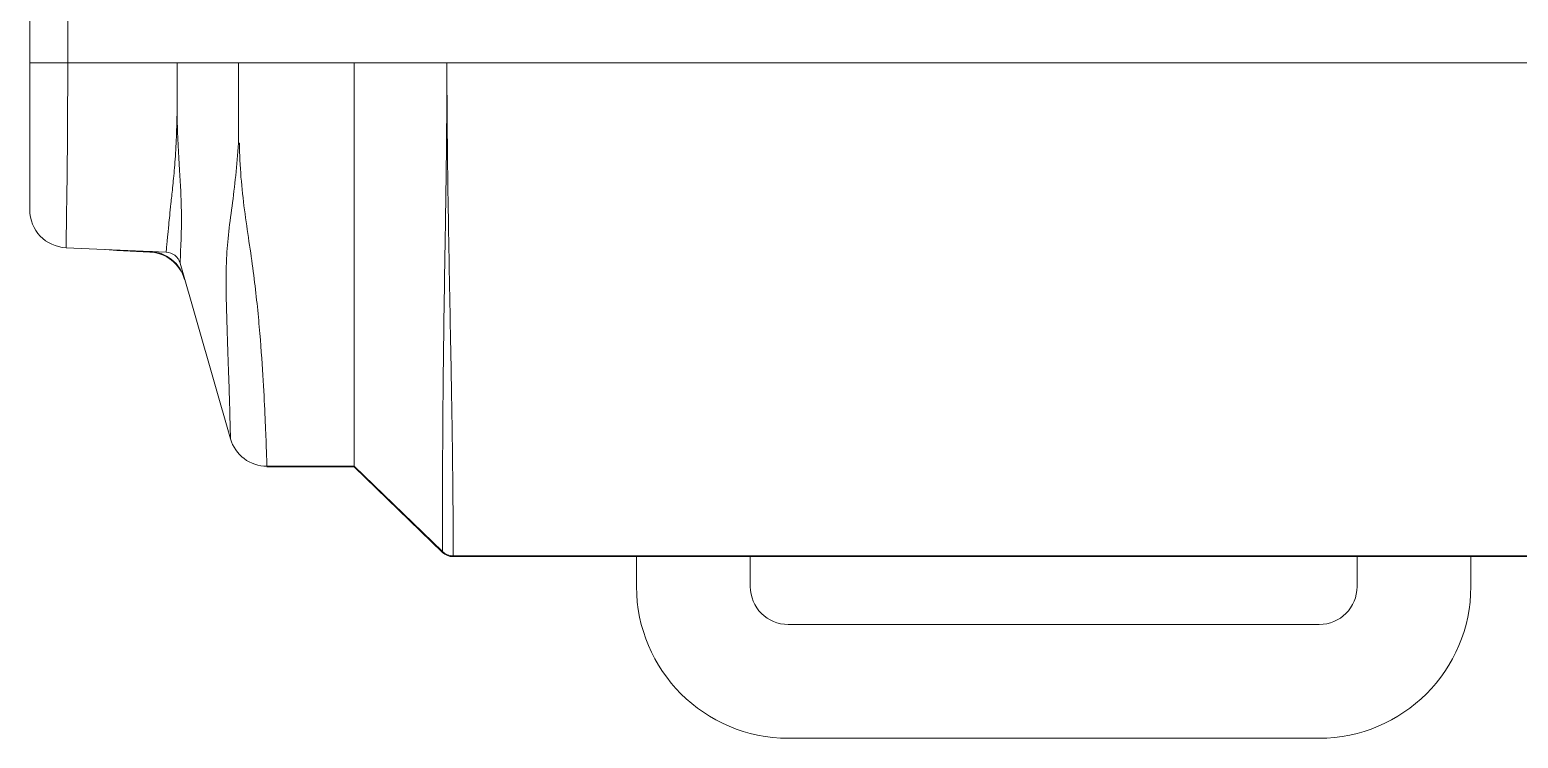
# Model space of a CAD drawing. Extents: x 222 to 1672, y 144 to 807.
# Drawn here: x 446.96 to 466.59, y 371.67 to 381.01 of the extents above; entities that cross this region are included whole.
import ezdxf

# ---------------------------------------------------------------- set-up
doc = ezdxf.new("R2010")
doc.units = 0
doc.header["$LTSCALE"] = 2
doc.header["$MEASUREMENT"] = 0
doc.layers.get('0').update_dxf_attribs({"linetype": 'CONTINUOUS'})

msp = doc.modelspace()

# ---------------------------------------------------------------- linework, layer by layer
at = {"linetype": 'Continuous', "lineweight": 5}
for p, q in [((446.96272, 380.57686), (446.96272, 476.57686)), ((447.46272, 476.57686), (447.46272, 380.57686)), ((447.46272, 380.57686), (446.96272, 380.57686)), ((447.46272, 380.57686), (448.90462, 380.57686)), ((449.71272, 380.57686), (448.90462, 380.57686)), ((451.23894, 380.57686), (449.71272, 380.57686)), ((452.46272, 380.57686), (451.23894, 380.57686)), ((468.46272, 380.57686), (452.46272, 380.57686)), ((448.90122, 379.87629), (448.90462, 379.87627)), ((449.71272, 379.51797), (449.72836, 379.51788)), ((448.76078, 378.08312), (447.44091, 378.14075)), ((447.9601, 378.11808), (448.11038, 378.10199)), ((448.11038, 378.10199), (448.54501, 378.08302)), ((449.60887, 375.62084), (448.94431, 377.93844)), ((451.23894, 375.25866), (450.0895, 375.25866)), ((450.0895, 375.24913), (451.23894, 375.24913)), ((452.4046, 374.13299), (451.23894, 375.25866)), ((451.23894, 375.24913), (452.4046, 374.12347)), ((468.38192, 374.07686), (452.54353, 374.07686)), ((452.54353, 374.06733), (455.96272, 374.06733)), ((454.96272, 374.06733), (454.96272, 373.67256)), ((455.96272, 374.06733), (455.96272, 374.07686)), ((455.96272, 374.06733), (464.96272, 374.06733)), ((456.46272, 373.67256), (456.46272, 374.06733)), ((464.46272, 374.06733), (464.46272, 373.67256)), ((464.96272, 374.06733), (464.96272, 374.07686)), ((464.96272, 374.06733), (468.38192, 374.06733)), ((465.96272, 373.67256), (465.96272, 374.06733)), ((463.96272, 373.17256), (456.96272, 373.17256)), ((456.96272, 371.67256), (463.96272, 371.67256))]:
    msp.add_line(p, q, dxfattribs=at)
for centre, radius, start, end in [((447.46272, 378.64027), 0.5, 180, 267.5), ((448.5232, 377.58349), 0.5, 16, 87.5), ((452.54353, 374.26733), 0.2, 226, 270), ((456.96272, 373.67257), 2, 180, 270), ((456.96272, 373.67257), 0.5, 180, 270), ((463.96272, 373.67257), 2, 270, 0), ((463.96272, 373.67257), 0.5, 270, 0)]:
    msp.add_arc(centre, radius, start, end, dxfattribs=at)
for points, knots in [([(446.96272, 378.64027), (446.96272, 378.64027), (446.96272, 378.64995), (446.96272, 378.70481), (446.96272, 378.74859), (446.96272, 378.87479), (446.96272, 378.92731), (446.96272, 379.03528), (446.96272, 379.07613), (446.96272, 379.17291), (446.96272, 379.22924), (446.96272, 379.36377), (446.96272, 379.44393), (446.96272, 379.63166), (446.96272, 379.74142), (446.96272, 379.97052), (446.96272, 380.09073), (446.96272, 380.33309), (446.96272, 380.45484), (446.96272, 380.57686)], [0, 0, 0, 0, 0.25, 0.25, 0.5, 0.5, 0.625, 0.625, 0.6875, 0.6875, 0.75, 0.75, 0.8125, 0.8125, 0.875, 0.875, 0.9375, 0.9375, 1, 1, 1, 1]), ([(447.46272, 380.57686), (447.46272, 380.30051), (447.46247, 380.02005), (447.46048, 379.62603), (447.45951, 379.49731), (447.4572, 379.26314), (447.45587, 379.15707), (447.45208, 378.87431), (447.45, 378.73975), (447.44691, 378.53237), (447.4458, 378.45813), (447.44316, 378.28225), (447.44226, 378.22489), (447.44112, 378.15285), (447.44091, 378.14075), (447.44091, 378.14075)], [0, 0, 0, 0, 0.125, 0.125, 0.1875, 0.1875, 0.25, 0.25, 0.375, 0.375, 0.5, 0.5, 0.75, 0.75, 1, 1, 1, 1]), ([(448.90462, 379.87627), (448.90462, 379.9702), (448.90462, 380.20299), (448.90462, 380.43813), (448.90462, 380.57686)], [0.894127815, 0.894127815, 0.894127815, 0.894127815, 0.9375, 1, 1, 1, 1]), ([(452.4046, 374.13299), (452.40459, 374.13388), (452.40458, 374.13564), (452.40448, 374.15077), (452.40429, 374.1762), (452.40414, 374.21354), (452.40361, 374.25799), (452.40424, 374.32832), (452.40512, 374.45787), (452.40463, 374.74217), (452.40532, 375.26423), (452.40966, 376.04963), (452.42128, 377.09526), (452.43672, 378.06861), (452.44998, 378.90033), (452.45703, 379.4734), (452.46173, 380.02277), (452.4624, 380.39668), (452.46272, 380.57686)], [0, 0, 0, 0, 0.02952148, 0.05904511, 0.08855028, 0.11802791, 0.14748184, 0.16649539, 0.22088304, 0.29391325, 0.39285928, 0.51131467, 0.61775545, 0.76241678, 0.82713473, 0.88249141, 0.94337408, 1, 1, 1, 1]), ([(452.46272, 380.57686), (452.46287, 380.45945), (452.46318, 380.21721), (452.46548, 379.84353), (452.46943, 379.41346), (452.47603, 378.90225), (452.48793, 378.13162), (452.50636, 377.15205), (452.52365, 376.24078), (452.53438, 375.59036), (452.53962, 375.11575), (452.54273, 374.76299), (452.54566, 374.53405), (452.54444, 374.33014), (452.544, 374.22209), (452.54367, 374.16056), (452.54362, 374.1415), (452.54358, 374.1195), (452.54355, 374.09802), (452.54353, 374.0805), (452.54353, 374.07815), (452.54353, 374.07686)], [0, 0, 0, 0, 0.03665758, 0.07563307, 0.11672255, 0.17117676, 0.23597611, 0.36011116, 0.4861572, 0.54883192, 0.61370832, 0.69629979, 0.74184824, 0.77558872, 0.87075785, 0.87946032, 0.89286953, 0.91122511, 0.93486854, 0.96426016, 1, 1, 1, 1]), ([(448.76078, 378.08312), (448.76078, 378.08312), (448.76155, 378.09345), (448.76677, 378.15102), (448.77066, 378.19698), (448.78289, 378.32434), (448.78788, 378.37668), (448.7984, 378.48155), (448.80253, 378.52097), (448.81233, 378.61263), (448.81784, 378.66505), (448.83047, 378.78468), (448.83769, 378.85215), (448.85368, 379.00853), (448.86287, 379.0971), (448.8789, 379.29221), (448.88544, 379.4009), (448.89835, 379.63074), (448.90071, 379.7524), (448.90122, 379.87629)], [0, 0, 0, 0, 0.25, 0.25, 0.5, 0.5, 0.625, 0.625, 0.6875, 0.6875, 0.75, 0.75, 0.8125, 0.8125, 0.875, 0.875, 0.9375, 0.9375, 1, 1, 1, 1]), ([(448.90462, 379.87627), (448.90801, 379.75175), (448.91309, 379.62979), (448.92201, 379.39756), (448.93016, 379.28681), (448.943, 379.08355), (448.94831, 378.98916), (448.95661, 378.81895), (448.95919, 378.74371), (448.9622, 378.60892), (448.96263, 378.54903), (448.96212, 378.44377), (448.96136, 378.39829), (448.959, 378.27719), (448.95692, 378.21656), (448.95105, 378.06923), (448.94835, 378.01606), (448.94487, 377.95011), (448.94431, 377.93844), (448.94431, 377.93844)], [0, 0, 0, 0, 0.0625, 0.0625, 0.125, 0.125, 0.1875, 0.1875, 0.25, 0.25, 0.3125, 0.3125, 0.375, 0.375, 0.5, 0.5, 0.75, 0.75, 1, 1, 1, 1]), ([(449.60887, 375.62084), (449.60887, 375.62084), (449.60833, 375.64605), (449.60609, 375.74387), (449.60435, 375.81619), (449.59921, 376.00645), (449.59587, 376.12559), (449.58742, 376.40179), (449.58221, 376.5592), (449.57008, 376.90957), (449.5629, 377.10345), (449.55186, 377.51319), (449.54695, 377.72942), (449.55987, 378.07063), (449.56828, 378.18784), (449.59465, 378.43063), (449.61244, 378.55594), (449.64752, 378.8181), (449.66436, 378.95448), (449.69116, 379.23292), (449.70032, 379.37553), (449.71272, 379.51802)], [0, 0, 0, 0, 0.125, 0.125, 0.25, 0.25, 0.375, 0.375, 0.5, 0.5, 0.625, 0.625, 0.75, 0.75, 0.8125, 0.8125, 0.875, 0.875, 0.9375, 0.9375, 1, 1, 1, 1]), ([(449.72836, 379.51788), (449.72756, 379.36752), (449.73603, 379.2186), (449.75918, 378.92544), (449.77534, 378.78173), (449.83121, 378.35837), (449.876, 378.08482), (449.94331, 377.56891), (449.96864, 377.32515), (450.00889, 376.86699), (450.02393, 376.65212), (450.04754, 376.26896), (450.05624, 376.09829), (450.07007, 375.79924), (450.07521, 375.67091), (450.08292, 375.467), (450.08546, 375.3898), (450.08874, 375.28542), (450.0895, 375.25865), (450.0895, 375.25865)], [0, 0, 0, 0, 0.0625, 0.0625, 0.125, 0.125, 0.25, 0.25, 0.375, 0.375, 0.5, 0.5, 0.625, 0.625, 0.75, 0.75, 0.875, 0.875, 1, 1, 1, 1]), ([(449.00383, 377.73084), (448.97699, 377.82444), (448.91717, 377.91912), (448.74833, 378.05223), (448.6423, 378.0883), (448.54501, 378.09254)], [0, 0, 0, 0, 0.5, 0.5, 1, 1, 1, 1]), ([(448.76078, 378.08312), (448.80233, 378.08131), (448.84321, 378.06613), (448.90854, 378.01462), (448.93284, 377.97843), (448.94431, 377.93844)], [0, 0, 0, 0, 0.5, 0.5, 1, 1, 1, 1]), ([(451.23894, 375.25865), (451.23894, 375.25865), (451.23894, 375.37794), (451.23894, 375.81793), (451.23894, 376.33079), (451.23894, 376.94339), (451.23894, 377.50665), (451.23894, 377.91776)], [0, 0, 0, 0, 0.170475924, 0.340951848, 0.42618981, 0.511427772, 0.681903696, 0.681903696, 0.681903696, 0.681903696]), ([(449.60887, 375.62084), (449.63853, 375.51738), (449.70264, 375.42411), (449.87455, 375.29456), (449.98187, 375.25865), (450.0895, 375.25865)], [0, 0, 0, 0, 0.5, 0.5, 1, 1, 1, 1])]:
    msp.add_open_spline(points, degree=3, knots=knots, dxfattribs=at)
for points in [[(449.71272, 379.51797), (449.71272, 379.8662), (449.71272, 380.22152), (449.71272, 380.57686)], [(451.23894, 377.91776), (451.23894, 378.10953), (451.23894, 378.51343), (451.23894, 379.1705), (451.23894, 379.86439), (451.23894, 380.33951), (451.23894, 380.57686)], [(452.54353, 374.07686), (452.49358, 374.07686), (452.44052, 374.0983), (452.4046, 374.13299)]]:
    msp.add_open_spline(points, degree=3, dxfattribs=at)

doc.saveas('drawing.dxf')
